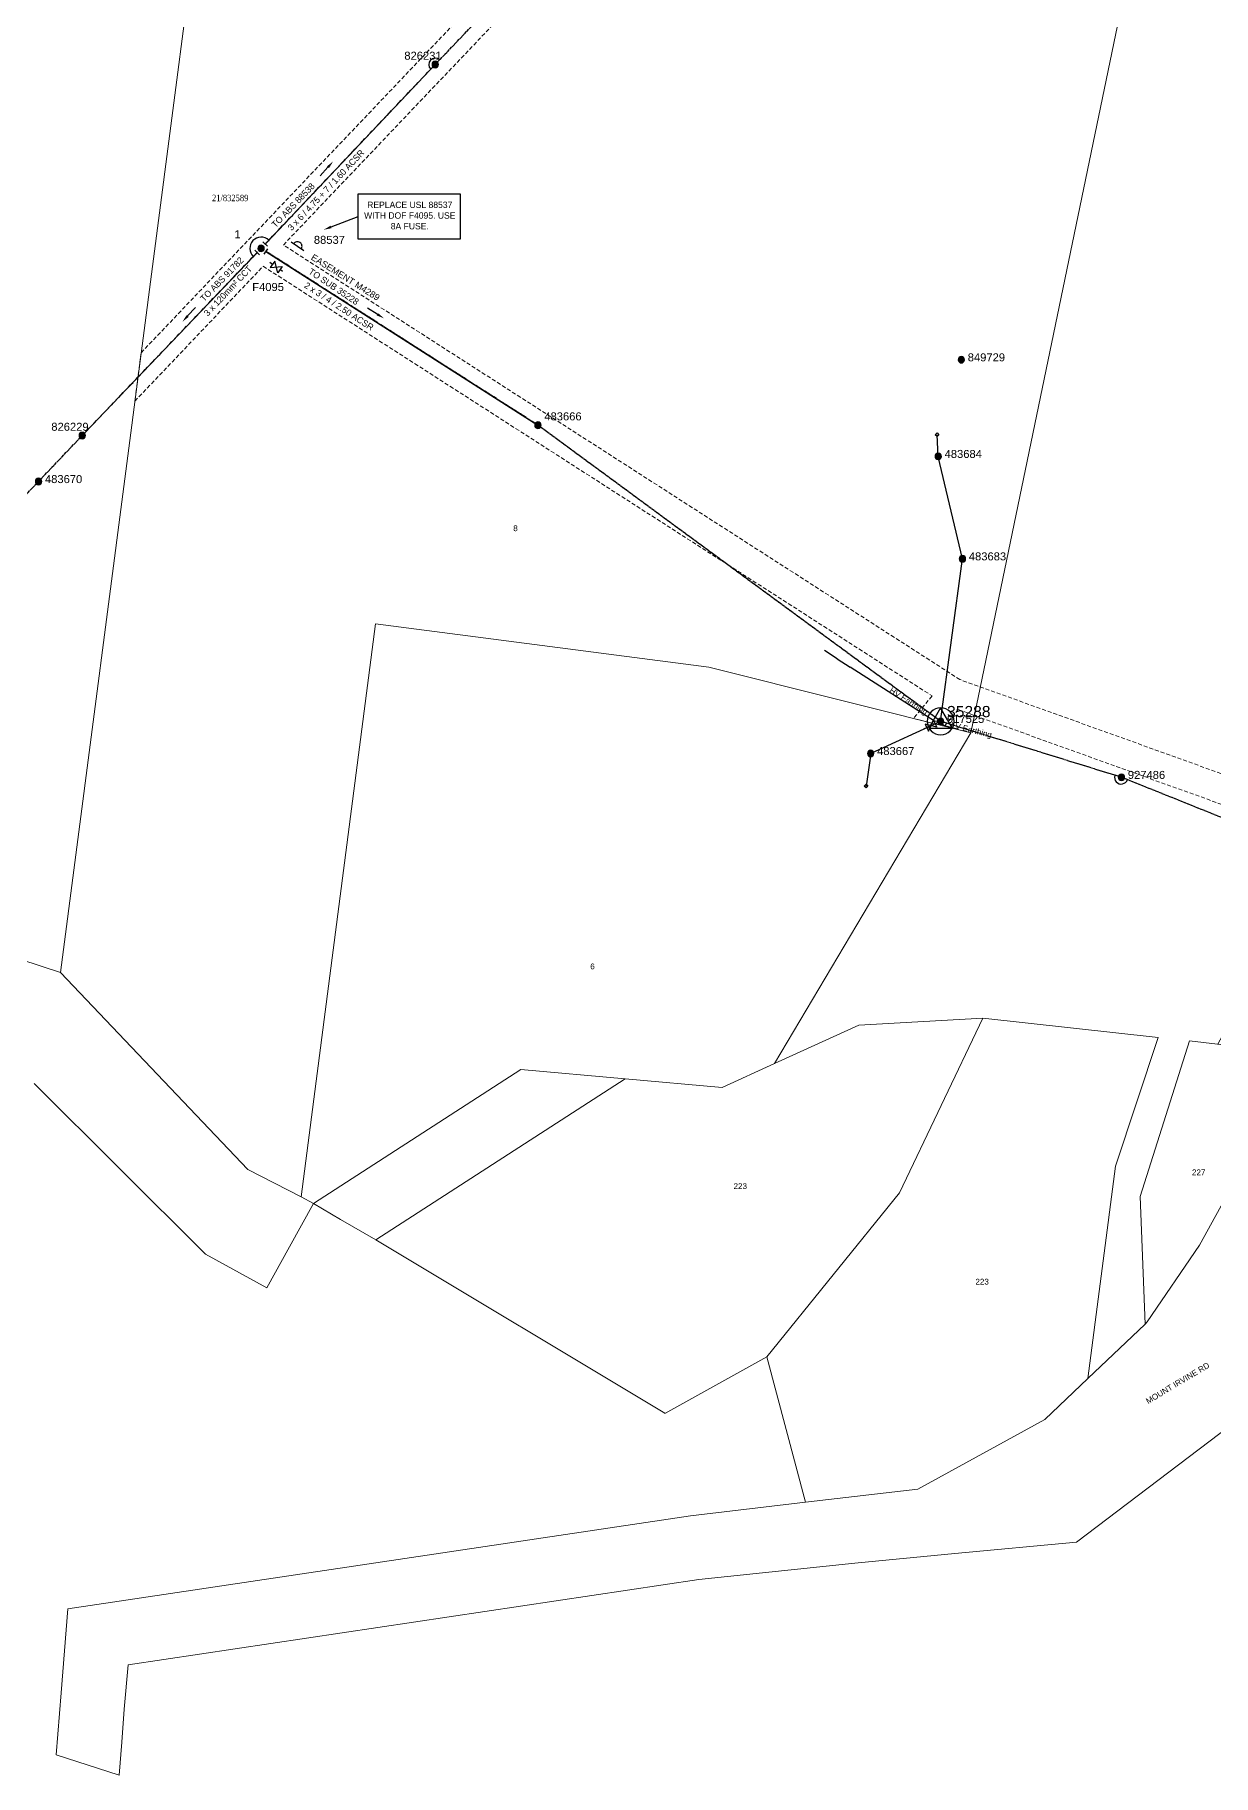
# Model space of a CAD drawing. Header units: metres. Extents: x 260602 to 264090, y 6290146 to 6293524.
# Drawn here: x 263386 to 263754, y 6291333 to 6291877 of the extents above; entities that cross this region are included whole.
import ezdxf
from ezdxf import colors
from ezdxf.entities.mleader import LeaderData, LeaderLine
from ezdxf.enums import TextEntityAlignment as Align
from ezdxf.math import Vec2, Vec3

# ---------------------------------------------------------------- set-up
doc = ezdxf.new("R2010")
doc.units = ezdxf.units.M
for name, pattern in [('Cable Exist OH', [1, 1, 0]), ('HIDDEN', [0.375, 0.25, -0.125]), ('HIDDEN2', [0.1875, 0.125, -0.0625])]:
    doc.linetypes.add(name, pattern=pattern)
doc.layers.get('0').update_dxf_attribs({"color": 6})
for name, color, linetype, lineweight in [('Cadastre Land Parcels_SP_EXT', 9, 'Continuous', 5), ('Cadastre Other Property_SP_EXT', 9, 'HIDDEN', 5), ('Cadastre Roads_SP_EXT', 9, 'Continuous', 5)]:
    doc.layers.add(name, color=color, linetype=linetype, lineweight=lineweight)
for name, color, linetype in [('Equip_LV_EXT', 7, 'Continuous'), ('Equip_SP_HV_NEW', 2, 'Continuous'), ('Mains_HV_EXT', 7, 'Continuous'), ('Mains_HV_MOD', 3, 'Continuous'), ('Mains_HV_NEW', 2, 'Continuous'), ('Mains_HV_NEW_Hardwired', 2, 'Continuous'), ('Notes', 7, 'Continuous'), ('Notes_HV_MISC', 7, 'Continuous'), ('Notes_SP_MISC', 7, 'Continuous'), ('OH_Details_SP_MISC', 7, 'Continuous'), ('Services_SP_EXT', 7, 'Continuous'), ('Sub_SP_TR_HV_LV_EXT', 7, 'Continuous'), ('SupportsOH_SP_TR_HV_LV_SL_EXT', 7, 'Continuous'), ('SupportsOH_SP_TR_HV_LV_SL_MOD', 3, 'Continuous')]:
    doc.layers.add(name, color=color, linetype=linetype)
doc.layers.get('0').freeze()
doc.styles.add('iecARIAL', font='arial.ttf', dxfattribs={"height": 2})
doc.styles.add('POLE_LABEL', font='arial.ttf')
doc.styles.get("Standard").update_dxf_attribs({"font": 'arial.ttf'})
doc.linetypes.add('Cable E UG', pattern='A,6,-0.5,["E",Standard,S=1.7,R=0,X=0.5,Y=-1],-2.9', length=9.4)

# ---------------------------------------------------------------- blocks, each defined once
blk = doc.blocks.new('SUB_POLE_EXT')
blk.add_wipeout([(0, 4.22), (0.42, 4.2), (0.83, 4.14), (1.21, 4.05), (1.62, 3.9), (1.99, 3.72), (2.35, 3.51), (2.68, 3.26), (2.99, 2.99), (3.28, 2.66), (3.52, 2.34), (3.76, 1.92), (3.9, 1.62), (4.04, 1.23), (4.18, 0.63), (4.22, 0), (4.18, -0.61), (4.06, -1.15), (3.9, -1.62), (3.58, -2.24), (3.22, -2.73), (2.97, -3.01), (2.68, -3.26), (2.36, -3.5), (2, -3.72), (1.64, -3.89), (1.25, -4.03), (0.82, -4.14), (0.42, -4.2), (0, -4.22), (-0.41, -4.2), (-0.8, -4.15), (-1.21, -4.05), (-1.62, -3.9), (-1.99, -3.73), (-2.35, -3.51), (-2.68, -3.26), (-2.96, -3.02), (-3.23, -2.72), (-3.51, -2.35), (-3.71, -2.01), (-3.91, -1.6), (-4.05, -1.21), (-4.16, -0.76), (-4.22, -0.14), (-4.21, 0.39), (-4.14, 0.83), (-4.03, 1.27), (-3.9, 1.63), (-3.71, 2.02), (-3.5, 2.37), (-3.28, 2.67), (-2.99, 2.99), (-2.68, 3.27), (-2.33, 3.52), (-1.98, 3.73), (-1.63, 3.9), (-1.2, 4.05), (-0.78, 4.15), (-0.4, 4.21)])
blk.add_line((2.16, 0.48), (2.16, 0.48, 0))
blk.add_lwpolyline([(-4.22, 0, 1), (4.22, 0, 1)], format="xyb", close=True)
blk.add_lwpolyline([(2.14, 0.52), (0, 4.22), (-3.66, -2.11), (3.66, -2.11)], close=True)
for tag, height, flags, p in [('STREET_CODE', 0.2, 9, (1.5, 0)), ('ASSET_NUM', 3.5, 8, (2, 2)), ('CONSTRUCTED_VOLTAGE', 0.2, 9, (1.5, -0.2)), ('OPERATING_VOLTAGE', 0.2, 9, (1.5, -0.6)), ('OPERATED_BY', 0.2, 9, (1.5, -0.8)), ('ORIENTATION', 0.2, 9, (1.5, -1.2)), ('OWNED_BY', 0.2, 9, (1.5, -1.4)), ('SECONDARY_VOLTAGE', 0.2, 9, (1.5, -1.6)), ('STATE', 0.2, 9, (1.5, -1.8)), ('SUBSTATION_TYPE', 0.2, 9, (1.5, -2)), ('STREETNAME', 0.2, 9, (1.5, -2.8)), ('SUBURB', 0.2, 9, (1.5, -3)), ('Z', 0.2, 1, (1.5, -3.4)), ('NO_PHASES', 0.2, 9, (1.5, -0.4)), ('MAINTAINED_BY', 0.2, 9, (1.5, -1)), ('USAGE', 0.2, 9, (1.5, -2.2)), ('LEGEND', 0.2, 9, (1.5, -2.4)), ('LOCATION', 0.2, 9, (1.5, -2.6)), ('NOTES', 0.2, 9, (1.5, -3.2))]:
    blk.add_attdef(tag, text='', height=height, dxfattribs=dict(flags=flags)).set_placement(p, align=Align.MIDDLE_LEFT)
blk = doc.blocks.new('LV_OH_LINKS_DISTFUSE_EXT')
for p, q in [((0, 0), (0.96, 0)), ((3.84, 0), (4.8, 0))]:
    blk.add_line(p, q)
blk.add_lwpolyline([(3.84, -1.2), (3.84, 1.2), (0.96, -1.2), (0.96, 1.2)], close=True)
at = {"flags": 9}
for tag, p in [('ACTUAL_STATUS', (0, 0)), ('CONSTRUCTED_VOLTAGE', (0, -0.2)), ('OPERATING_VOLTAGE', (0, -0.6)), ('ORIENTATION', (0, -0.8)), ('OWNED_BY', (0, -1)), ('STATE', (0, -1.2)), ('SWITCH_TYPE', (0, -1.4)), ('NO_PHASES', (0, -0.4)), ('USAGE', (0, -1.6)), ('NOTES', (0, -1.8))]:
    blk.add_attdef(tag, text='', height=0.2, dxfattribs=at).set_placement(p, align=Align.MIDDLE_LEFT)
at = {"flags": 1}
blk.add_attdef('Z', (0, 0), '', height=0.2, dxfattribs=at)
blk = doc.blocks.new('CCP_EXT')
blk.add_wipeout([(0, 0.57), (0.57, 0), (0, -0.57), (-0.57, 0)])
blk.add_lwpolyline([(-0.57, 0), (0, 0.57), (0.57, 0), (0, -0.57), (-0.57, 0)])
at = {"flags": 1}
blk.add_attdef('Z', (0, 0), '', height=0.2, dxfattribs=at)
at = {"flags": 9}
for tag, p in [('CCP_TYPE', (0, 0)), ('CONSTRUCTED_VOLTAGE', (0, -0.2)), ('OPERATING_VOLTAGE', (0, -0.6)), ('ORIENTATION', (0, -0.8)), ('OWNED_BY', (0, -1)), ('STATE', (0, -1.8)), ('NO_PHASES', (0, -0.4)), ('USAGE', (0, -1.2)), ('LEGEND', (0, -1.4)), ('LIFE_SUPPORT', (0, -1.6)), ('NOTES', (0, -2))]:
    blk.add_attdef(tag, text='', height=0.2, dxfattribs=at).set_placement(p, align=Align.MIDDLE_LEFT)
blk = doc.blocks.new('POLE_EXT')
blk.add_hatch(color=256).paths.add_polyline_path([(-1, 0, 1), (1, 0, 1)])
blk.add_lwpolyline([(-1, 0, 1), (1, 0, 1)], format="xyb", close=True)
for tag, height, flags, p in [('pNumber', 2.5, 8, (-17.84, 2.07)), ('OWNED_BY', 0.2, 9, (1.35, -0.4)), ('SPECIAL_USE', 0.2, 9, (1.35, -0.8)), ('STATE', 0.2, 9, (1.35, -1)), ('cLV', 0.2, 9, (1.35, -1.4)), ('hDepth', 0.2, 9, (1.35, -1.6)), ('hDia', 0.2, 9, (1.35, -1.8)), ('cHV', 0.2, 9, (1.35, -2)), ('cLinedev', 0.2, 9, (1.35, -3.4)), ('pExisting', 0.2, 9, (1.35, -3.8)), ('pFooting', 0.2, 9, (1.35, -4.4)), ('pNew', 0.2, 9, (1.35, -4.6)), ('pRelocate', 0.2, 9, (1.35, -5)), ('pRemove', 0.2, 9, (1.35, -5.2)), ('pReplace', 0.2, 9, (1.35, -5.4)), ('PARENT', 0.2, 9, (1.35, -0.6)), ('USAGE', 0.2, 9, (1.35, -1.2)), ('LBRACKET', 0.2, 9, (1.35, -2.2)), ('LExisting', 0.2, 9, (1.35, -2.4)), ('LANTNUMBER', 0.2, 9, (1.35, -2.6)), ('LOther', 0.2, 9, (1.35, -2.8)), ('LRemove', 0.2, 9, (1.35, -3)), ('LEGEND', 0.2, 9, (1.35, -3.2)), ('LOCATION', 0.2, 9, (1.35, -3.6)), ('PFNUMBER', 0.2, 9, (1.35, -4)), ('NEWPFNUMBER', 0.2, 9, (1.35, -4.2)), ('pStay', 0.2, 9, (1.35, -5.6)), ('pType', 0.2, 9, (1.35, -5.8)), ('cspan', 0.2, 9, (1.35, -6)), ('STREETNAME', 0.2, 9, (1.35, -6.2)), ('SUBURB', 0.2, 9, (1.35, -6.4)), ('OPERATED_BY', 0.2, 9, (1.36, -7.01)), ('NOTES', 0.2, 9, (1.35, -6.6)), ('MAINTAINED_BY', 0.2, 9, (1.36, -6.81))]:
    blk.add_attdef(tag, text='', height=height, dxfattribs=dict(flags=flags)).set_placement(p, align=Align.MIDDLE_LEFT)
at = {"style": 'POLE_LABEL'}
for tag, height, flags, p in [('STRUCTURE_PLANT_NUMBER', 0.2, 9, (1.35, 0.03)), ('ASSET_NUM', 2.5, 8, (2, 2)), ('STREET_CODE', 0.2, 9, (1.35, -0.2))]:
    blk.add_attdef(tag, text='', height=height, dxfattribs=dict(at, flags=flags)).set_placement(p, align=Align.MIDDLE_LEFT)
at = {"flags": 1}
blk.add_attdef('Z', (1.35, -7.33), '', height=0.2, dxfattribs=at)
blk = doc.blocks.new('*U125')
blk.add_line((11.26, -7.2), (9.11, -2.91))
blk.add_lwpolyline([(10.83, -6.34, 0.414214), (11.47, -4.41, 0.414214), (9.54, -3.77)], format="xyb")
for tag, height, flags, p in [('STREET_CODE', 0.2, 9, (1.5, 0)), ('ASSET_NUM', 2.5, 8, (2, 2)), ('ACTUAL_STATUS', 0.2, 9, (1.5, -0.2)), ('CONSTRUCTED_VOLTAGE', 0.2, 9, (1.5, -0.4)), ('OPERATING_VOLTAGE', 0.2, 9, (1.5, -0.8)), ('ORIENTATION', 0.2, 9, (1.5, -1)), ('OWNED_BY', 0.2, 9, (1.5, -1.2)), ('OPERATED_BY', 0.2, 9, (1.5, -1.4)), ('STATE', 0.2, 9, (1.5, -1.8)), ('SWITCH_TYPE', 0.2, 9, (1.5, -2)), ('STREETNAME', 0.2, 9, (1.5, -2.8)), ('SUBURB', 0.2, 9, (1.5, -3)), ('Z', 0.2, 1, (1.5, -3.6)), ('NO_PHASES', 0.2, 9, (1.5, -0.6)), ('MAINTAINED_BY', 0.2, 9, (1.5, -1.6)), ('USAGE', 0.2, 9, (1.5, -2.2)), ('LEGEND', 0.2, 9, (1.5, -2.4)), ('LOCATION', 0.2, 9, (1.5, -2.6)), ('NOTES', 0.2, 9, (1.5, -3.2)), ('LABEL_ALIGNMENT', 0.2, 9, (1.5, -3.4))]:
    blk.add_attdef(tag, text='', height=height, dxfattribs=dict(flags=flags)).set_placement(p, align=Align.MIDDLE_LEFT)
blk = doc.blocks.new('*U127')
for p, q in [((9.79, 1.07), (8.88, 0.77)), ((6.15, -0.14), (5.24, -0.44))]:
    blk.add_line(p, q)
blk.add_lwpolyline([(5.77, 1), (6.53, -1.28), (8.51, 1.91), (9.26, -0.37)], close=True)
for tag, height, flags, p in [('STREET_CODE', 0.2, 9, (1.5, 0)), ('ASSET_NUM', 3.5, 8, (2, 2)), ('ACTUAL_STATUS', 0.2, 9, (1.5, -0.2)), ('CONSTRUCTED_VOLTAGE', 0.2, 9, (1.5, -0.4)), ('OPERATING_VOLTAGE', 0.2, 9, (1.5, -0.8)), ('ORIENTATION', 0.2, 9, (1.5, -1)), ('OWNED_BY', 0.2, 9, (1.5, -1.2)), ('OPERATED_BY', 0.2, 9, (1.5, -1.4)), ('STATE', 0.2, 9, (1.5, -1.8)), ('SWITCH_TYPE', 0.2, 9, (1.5, -2)), ('SUBURB', 0.2, 9, (1.5, -2.6)), ('STREETNAME', 0.2, 9, (1.5, -2.8)), ('Z', 0.2, 1, (1.5, -3.6)), ('NO_PHASES', 0.2, 9, (1.5, -0.6)), ('MAINTAINED_BY', 0.2, 9, (1.5, -1.6)), ('USAGE', 0.2, 9, (1.5, -2.2)), ('LEGEND', 0.2, 9, (1.5, -2.4)), ('LOCATION', 0.2, 9, (1.5, -3)), ('NOTES', 0.2, 9, (1.5, -3.2)), ('LABEL_ALIGNMENT', 0.2, 9, (1.5, -3.4))]:
    blk.add_attdef(tag, text='', height=height, dxfattribs=dict(flags=flags)).set_placement(p, align=Align.MIDDLE_LEFT)
blk = doc.blocks.new('End Shackle_NEW')
blk.add_wipeout([(-0.25, 0), (-0.25, 1.81), (0.25, 1.82), (0.25, 0)])
blk.add_line((1, 1.81), (-1, 1.81))
at = {"flags": 1}
blk.add_attdef('Z', (0, 0), '', height=0.2, dxfattribs=at)
at = {"flags": 9}
for tag, p in [('CONNECTOR_TYPE', (0, 0)), ('CONSTRUCTED_VOLTAGE', (0, -0.2)), ('OPERATING_VOLTAGE', (0, -0.6)), ('ORIENTATION', (0, -0.8)), ('OWNED_BY', (0, -1)), ('STATE', (0, -1.2)), ('OPERATED_BY', (0, -2.01)), ('NO_PHASES', (0, -0.4)), ('USAGE', (0, -1.4)), ('NOTES', (0, -1.6)), ('MAINTAINED_BY', (0, -1.81))]:
    blk.add_attdef(tag, text='', height=0.2, dxfattribs=at).set_placement(p, align=Align.MIDDLE_LEFT)
blk = doc.blocks.new('BOND POINT')
blk.add_hatch(color=256).paths.add_polyline_path([(-1, 0, 1), (1, 0, 1)])
blk.add_lwpolyline([(-1, 0, 1), (1, 0, 1)], format="xyb", close=True)

msp = doc.modelspace()

# ---------------------------------------------------------------- linework, layer by layer
at = {"layer": 'Cadastre Land Parcels_SP_EXT', "linetype": 'Continuous'}
for points in [[(263615, 6291463.76), (263656.43, 6291514.94), (263682.52, 6291569.52), (263643.8, 6291567.35), (263617.4, 6291555.38), (263601.04, 6291547.88), (263570.75, 6291550.57), (263492.85, 6291500.27), (263583.17, 6291446.11), (263583.17, 6291446), (263615, 6291463.76)], [(263715.31, 6291457.01), (263723.92, 6291523.26), (263737.25, 6291563.54), (263682.52, 6291569.52), (263656.43, 6291514.94), (263615, 6291463.76), (263627.09, 6291418.34), (263662.23, 6291422.42), (263701.87, 6291444.14), (263715.31, 6291457.01)], [(263755.81, 6291561.44), (263747.04, 6291562.45), (263731.68, 6291513.79), (263733.21, 6291473.99), (263733.85, 6291474.67), (263750.19, 6291498.6), (263783.12, 6291558.45), (263755.81, 6291561.44)]]:
    msp.add_lwpolyline(points, close=True, dxfattribs=at)
at = {"layer": 'Cadastre Roads_SP_EXT', "linetype": 'Continuous'}
for points in [[(263386.11, 6291549.15), (263439.58, 6291495.86), (263458.81, 6291485.35), (263465.87, 6291498.14), (263473.32, 6291511.67), (263469.46, 6291513.68), (263452.88, 6291522.27), (263394.28, 6291583.86), (263254.7, 6291629.49)], [(263783.12, 6291558.45), (263750.19, 6291498.6), (263733.85, 6291474.67), (263733.21, 6291473.99), (263715.31, 6291457.01), (263701.87, 6291444.14), (263662.23, 6291422.42), (263627.09, 6291418.34), (263591.11, 6291414.12), (263396.65, 6291385.05), (263394.51, 6291358.82), (263392.93, 6291339.45), (263412.62, 6291333.06), (263413.43, 6291343.34), (263413.43, 6291343.34), (263414.25, 6291353.63), (263415.4, 6291367.53), (263593.74, 6291394.21), (263642.5, 6291399.29), (263673.79, 6291402.26), (263711.73, 6291405.88), (263865.08, 6291522.1)]]:
    msp.add_lwpolyline(points, dxfattribs=at)
msp.add_lwpolyline([(263570.75, 6291550.57), (263538.13, 6291553.55), (263473.32, 6291511.67), (263481.84, 6291506.7), (263492.85, 6291500.27), (263570.75, 6291550.57)], close=True, dxfattribs=at)
at = {"layer": 'Mains_HV_EXT', "linetype": 'Cable Exist OH'}
for points in [[(263511.39, 6291867.45), (263614.36, 6291975.63)], [(263824.22, 6291605.25), (263725.8, 6291644.79)]]:
    msp.add_lwpolyline(points, dxfattribs=at)
at = {"layer": 'Mains_HV_EXT', "linetype": 'Continuous'}
for points in [[(263512.76, 6291868.88, 0.999978), (263509.99, 6291865.98)], [(263723.77, 6291645.39, 1.00505), (263727.69, 6291644.11)]]:
    msp.add_lwpolyline(points, format="xyb", dxfattribs=at)
at = {"layer": 'Mains_HV_EXT', "linetype": 'Cable E UG'}
for points in [[(263637, 6291681.82), (263633.07, 6291684.38)], [(263637, 6291681.82), (263641.03, 6291679.21)]]:
    msp.add_lwpolyline(points, dxfattribs=at)
at = {"layer": 'Mains_HV_MOD', "color": 7, "linetype": 'Cable Exist OH'}
for points in [[(263456.98, 6291810.03), (263511.39, 6291867.45)], [(263280.72, 6291624.84), (263328.71, 6291675.48), (263401.09, 6291751.54), (263456.98, 6291810.03)], [(263456.98, 6291810.03), (263456.98, 6291810.03)], [(263456.98, 6291810.03), (263456.98, 6291810.03)]]:
    msp.add_lwpolyline(points, dxfattribs=at)
at = {"layer": 'Mains_HV_NEW_Hardwired', "color": 7, "linetype": 'Continuous'}
msp.add_arc((263456.98, 6291810.03), 3.51, 46.5364, 226.3045, dxfattribs=at).dxf.unprotected_set("ltscale", 0)
at = {"layer": 'Notes_SP_MISC'}
msp.add_lwpolyline([(263487.28, 6291827.06), (263519.16, 6291827.06), (263519.16, 6291812.9), (263487.28, 6291812.9)], close=True, dxfattribs=at)
at = {"layer": 'OH_Details_SP_MISC', "color": 7, "linetype": 'Continuous', "flags": 128}
for points in [[(263401.09, 6291751.54), (263456.98, 6291810.03), (263511.39, 6291867.45)], [(263456.98, 6291810.03), (263543.48, 6291754.78)]]:
    msp.add_lwpolyline(points, dxfattribs=at)

# ---------------------------------------------------------------- block references
at = {"layer": 'Equip_SP_HV_NEW'}
ref = msp.add_blockref('*U127', (263456.98, 6291810.03), dxfattribs=dict(at, rotation=306.7646518975492))
ref.add_attrib('ASSET_NUM', 'F4095', dxfattribs={"layer": '0', "height": 2.5}).set_placement((263454.22, 6291797.96), align=Align.MIDDLE_LEFT)
at = {"layer": 'Mains_HV_NEW_Hardwired', "color": 7, "linetype": 'Continuous', "xscale": 0.15, "yscale": 0.15, "zscale": 0.15}
for p in [(263459.39, 6291812.58), (263454.55, 6291807.49)]:
    msp.add_blockref('BOND POINT', p, dxfattribs=at).dxf.unprotected_set("ltscale", 0)
at = {"layer": 'Notes_SP_MISC'}
ref = msp.add_blockref('*U125', (263456.98, 6291810.03), dxfattribs=dict(at, rotation=29.47252411454646))
ref.add_attrib('ASSET_NUM', '88537', dxfattribs={"layer": '0', "height": 2.5}).set_placement((263473.47, 6291812.68), align=Align.MIDDLE_LEFT)
at = {"layer": 'Sub_SP_TR_HV_LV_EXT'}
ref = msp.add_blockref('SUB_POLE_EXT', (263669.3, 6291662.27), dxfattribs=at)
ref.add_attrib('ASSET_NUM', '35288', dxfattribs={"layer": '0', "height": 3.5}).set_placement((263671.3, 6291662.52), align=Align.BOTTOM_LEFT)
at = {"layer": 'SupportsOH_SP_TR_HV_LV_SL_EXT'}
ref = msp.add_blockref('POLE_EXT', (263511.39, 6291867.45), dxfattribs=at)
ref.add_attrib('ASSET_NUM', '826231', dxfattribs={"layer": '0', "height": 2.5, "style": 'POLE_LABEL'}).set_placement((263513.39, 6291868.2), align=Align.BOTTOM_RIGHT)
ref = msp.add_blockref('POLE_EXT', (263675.78, 6291775.23), dxfattribs=at)
ref.add_attrib('ASSET_NUM', '849729', dxfattribs={"layer": '0', "height": 2.5, "style": 'POLE_LABEL'}).set_placement((263677.78, 6291775.98), align=Align.MIDDLE_LEFT)
ref = msp.add_blockref('POLE_EXT', (263401.09, 6291751.54), dxfattribs=at)
ref.add_attrib('ASSET_NUM', '826229', dxfattribs={"layer": '0', "height": 2.5, "style": 'POLE_LABEL'}).set_placement((263403.09, 6291752.29), align=Align.BOTTOM_RIGHT)
ref = msp.add_blockref('POLE_EXT', (263543.48, 6291754.78), dxfattribs=at)
ref.add_attrib('ASSET_NUM', '483666', dxfattribs={"layer": '0', "height": 2.5, "rotation": 0.0535, "style": 'POLE_LABEL'}).set_placement((263545.48, 6291755.53), align=Align.BOTTOM_LEFT)
ref = msp.add_blockref('POLE_EXT', (263668.55, 6291745.05), dxfattribs=at)
ref.add_attrib('ASSET_NUM', '483684', dxfattribs={"layer": '0', "height": 2.5, "style": 'POLE_LABEL'}).set_placement((263670.55, 6291745.8), align=Align.MIDDLE_LEFT)
ref = msp.add_blockref('POLE_EXT', (263387.45, 6291737.2), dxfattribs=at)
ref.add_attrib('ASSET_NUM', '483670', dxfattribs={"layer": '0', "height": 2.5, "rotation": 359.971, "style": 'POLE_LABEL'}).set_placement((263389.45, 6291737.95), align=Align.MIDDLE_LEFT)
ref = msp.add_blockref('POLE_EXT', (263676.12, 6291713.05), dxfattribs=at)
ref.add_attrib('ASSET_NUM', '483683', dxfattribs={"layer": '0', "height": 2.5, "style": 'POLE_LABEL'}).set_placement((263678.12, 6291713.8), align=Align.MIDDLE_LEFT)
ref = msp.add_blockref('POLE_EXT', (263647.45, 6291652.24), dxfattribs=at)
ref.add_attrib('ASSET_NUM', '483667', dxfattribs={"layer": '0', "height": 2.5, "style": 'POLE_LABEL'}).set_placement((263649.45, 6291652.99), align=Align.MIDDLE_LEFT)
ref = msp.add_blockref('POLE_EXT', (263725.8, 6291644.79), dxfattribs=at)
ref.add_attrib('ASSET_NUM', '927486', dxfattribs={"layer": '0', "height": 2.5, "rotation": 359.9466, "style": 'POLE_LABEL'}).set_placement((263727.8, 6291645.54), align=Align.MIDDLE_LEFT)

# ---------------------------------------------------------------- texts
at = {"layer": 'Cadastre Land Parcels_SP_EXT'}
for s, p in [('8', (263535.77, 6291721.68)), ('6', (263559.84, 6291584.81)), ('227', (263747.84, 6291520.48)), ('223', (263604.61, 6291516.18)), ('223', (263680.18, 6291486.33))]:
    msp.add_text(s, height=1.8, dxfattribs=at).set_placement(p)
at = {"layer": 'Cadastre Roads_SP_EXT'}
msp.add_text('MOUNT IRVINE RD', height=1.8, rotation=30.9638, dxfattribs=at).set_placement((263734.13, 6291448.96))
at = {"layer": 'Notes', "char_height": 2, "attachment_point": 5, "style": 'iecARIAL'}
for s, width, insert, rotation in [('{\\fStylus BT|b0|i0|c0|p34;TO ABS 88538}', 32.8639, (263467.01, 6291823.47), 46.1116), ('{\\fStylus BT|b0|i0|c0|p34;TO ABS 91782}', 27.8662, (263444.74, 6291800.35), 45.9788), ('{\\fStylus BT|b0|i0|c0|p34;TO SUB 35228}', 32.8639, (263479.68, 6291798.06), 326.2225)]:
    msp.add_mtext_dynamic_manual_height_columns(s, width=width, gutter_width=10, heights=[0], dxfattribs=dict(at, insert=insert, rotation=rotation))
at = {"layer": 'Notes_HV_MISC', "char_height": 2, "attachment_point": 5, "style": 'iecARIAL'}
for s, width, insert, rotation in [('{\\fStylus BT|b0|i0|c0|p34;3 x 6 / 4.75 + 7 / 1.60 ACSR}', 42.0507, (263477.27, 6291828.22), 46.7897), ('{\\fStylus BT|b0|i0|c0|p34;3 x 120mm² CCT}', 29.2186, (263446.62, 6291796.74), 46.6568), ('{\\fStylus BT|b0|i0|c0|p34;2 x 3 / 4 / 2.50 ACSR}', 42.0507, (263481.32, 6291791.91), 326.9006)]:
    msp.add_mtext_dynamic_manual_height_columns(s, width=width, gutter_width=10, heights=[0], dxfattribs=dict(at, insert=insert, rotation=rotation))
at = {"layer": 'Notes_SP_MISC', "color": 7, "linetype": 'Continuous', "insert": (263447.33, 6291825.75), "char_height": 2, "attachment_point": 5}
msp.add_mtext_dynamic_manual_height_columns('{\\fGaramond|b0|i0|c0|p18;21/832589}', width=30.1034, gutter_width=4, heights=[0], dxfattribs=at)
at = {"layer": 'Notes_SP_MISC', "color": 7, "linetype": 'Continuous', "insert": (263503.44, 6291820.27), "char_height": 2, "attachment_point": 5, "style": 'iecARIAL'}
msp.add_mtext_dynamic_manual_height_columns('{\\fStylus BT|b0|i0|c0|p34;REPLACE USL 88537 WITH DOF F4095. USE 8A FUSE.}', width=30.357, gutter_width=10, heights=[0], dxfattribs=at)
at = {"layer": 'Notes_SP_MISC', "insert": (263483.35, 6291800.95), "char_height": 2, "attachment_point": 5, "rotation": 327.8412}
msp.add_mtext_dynamic_manual_height_columns('{\\C9;EASEMENT M4289}', width=37.324, gutter_width=4, heights=[0], dxfattribs=at)

# ---------------------------------------------------------------- leaders
at = {"layer": 'Notes'}
ml = msp.add_multileader_mtext('Standard', dxfattribs=at)
ml.set_content('', color=256)
ml.set_leader_properties()
ml.build(insert=Vec2(0, 0))
ml.multileader.update_dxf_attribs({"has_dogleg": 0, "dogleg_length": 0, "arrow_head_size": 2.5})
ctx = ml.context
ctx.base_point, ctx.arrow_head_size, ctx.plane_origin, ctx.plane_x_axis, ctx.plane_y_axis = Vec3(263478.63, 6291830.18), 2.5, Vec3(263480.9, 6291844.64), Vec3(-0.787035, 0.616909), Vec3(-0.616909, -0.787035)
notes = []
notes.append((ctx, [(1, (1, 1, 0), (263475.48, 6291832.65), (-0.123873, -0.992298), 0, [(0, [(263479.53, 6291837.22)], 0, [])])]))
ctx.mtext.insert, ctx.mtext.text_direction, ctx.mtext.rotation, ctx.mtext.flow_direction = Vec3(263472.68, 6291832.31), Vec3(-0.787035, 0.616909), 2.476784, 5
ml = msp.add_multileader_mtext('Standard', dxfattribs=at)
ml.set_content('', color=256)
ml.set_leader_properties()
ml.build(insert=Vec2(0, 0))
ml.multileader.update_dxf_attribs({"has_dogleg": 0, "dogleg_length": 0, "arrow_head_size": 2.5})
ctx = ml.context
ctx.base_point, ctx.arrow_head_size, ctx.plane_origin, ctx.plane_x_axis, ctx.plane_y_axis = Vec3(263488.33, 6291787.8), 2.5, Vec3(263502.96, 6291788.1), Vec3(0.469161, 0.883113), Vec3(-0.883113, 0.469161)
notes.append((ctx, [(1, (1, 1, 0), (263490.2, 6291791.33), (-0.123873, -0.992298), 0, [(0, [(263495.42, 6291788.15)], 0, [])])]))
ctx.mtext.insert, ctx.mtext.text_direction, ctx.mtext.rotation, ctx.mtext.flow_direction = Vec3(263489.38, 6291794.04), Vec3(0.469161, 0.883113), 1.082456, 5
ml = msp.add_multileader_mtext('Standard', dxfattribs=at)
ml.set_content('', color=256)
ml.set_leader_properties()
ml.build(insert=Vec2(0, 0))
ml.multileader.update_dxf_attribs({"has_dogleg": 0, "dogleg_length": 0, "arrow_head_size": 2.5})
ctx = ml.context
ctx.base_point, ctx.arrow_head_size, ctx.plane_origin, ctx.plane_x_axis, ctx.plane_y_axis = Vec3(263436.45, 6291791.57), 2.5, Vec3(263430.93, 6291779.64), Vec3(0.781248, -0.62422), Vec3(0.62422, 0.781248)
notes.append((ctx, [(1, (1, 1, 0), (263436.45, 6291791.57), (-0.123873, -0.992298), 0, [(0, [(263432.36, 6291787.04)], 0, [])])]))
ctx.mtext.insert, ctx.mtext.text_direction, ctx.mtext.rotation, ctx.mtext.flow_direction = Vec3(263439.27, 6291791.89), Vec3(0.781248, -0.62422), 5.609052, 5
at = {"layer": 'Notes_SP_MISC'}
ml = msp.add_multileader_mtext('Standard', dxfattribs=at)
ml.set_content('', color=256)
ml.set_leader_properties()
ml.build(insert=Vec2(0, 0))
ml.multileader.update_dxf_attribs({"has_dogleg": 0, "dogleg_length": 0, "arrow_head_size": 2.5})
ctx = ml.context
ctx.base_point, ctx.arrow_head_size, ctx.plane_origin, ctx.plane_x_axis, ctx.plane_y_axis = Vec3(263487.28, 6291819.98), 2.5, Vec3(263545.41, 6291824.31), Vec3(0.545587, -0.838054), Vec3(0.838054, 0.545587)
notes.append((ctx, [(1, (1, 1, 0), (263487.28, 6291819.98), (0.545587, -0.838054), 0, [(0, [(263476.5, 6291815.81)], 0, [])])]))
ctx.mtext.insert, ctx.mtext.text_direction, ctx.mtext.rotation, ctx.mtext.flow_direction = Vec3(263490.05, 6291819.4), Vec3(0.545587, -0.838054), 5.289478, 5
for ctx, leaders in notes:
    for number, flags, end, landing, length, lines in leaders:
        leader = LeaderData()
        leader.index, (leader.has_last_leader_line, leader.has_dogleg_vector, leader.attachment_direction) = number, flags
        leader.last_leader_point, leader.dogleg_vector, leader.dogleg_length = Vec3(end), Vec3(landing), length
        for number, points, colour, breaks in lines:
            line = LeaderLine()
            line.index, line.vertices, line.color, line.breaks = number, Vec3.list(points), colors.encode_raw_color(colour), breaks
            leader.lines.append(line)
        ctx.leaders.append(leader)

# ---------------------------------------------------------------- next in the draw order: linework, layer by layer
at = {"layer": 'Cadastre Land Parcels_SP_EXT', "linetype": 'Continuous'}
for points in [[(263678.75, 6291658.65), (263734.52, 6291927.97), (263558.32, 6291950.91), (263444.04, 6291965.86), (263394.28, 6291583.86), (263452.88, 6291522.27), (263469.46, 6291513.68), (263492.78, 6291692.71), (263596.89, 6291679.18), (263678.75, 6291658.65)], [(263678.75, 6291658.65), (263596.89, 6291679.18), (263492.78, 6291692.71), (263469.46, 6291513.68), (263473.32, 6291511.67), (263538.13, 6291553.55), (263570.75, 6291550.57), (263601.04, 6291547.88), (263617.4, 6291555.38), (263678.75, 6291658.65)]]:
    msp.add_lwpolyline(points, close=True, dxfattribs=at)
msp.add_lwpolyline([(263734.52, 6291927.97), (263678.75, 6291658.65), (263617.4, 6291555.38), (263643.8, 6291567.35), (263682.52, 6291569.52), (263737.25, 6291563.54), (263723.92, 6291523.26), (263715.31, 6291457.01), (263733.21, 6291473.99), (263731.68, 6291513.79), (263747.04, 6291562.45), (263755.81, 6291561.44), (263755.9, 6291561.44), (263781.6, 6291609.35), (263798.91, 6291608.66), (263856.8, 6291606.42), (263927.54, 6291603.72), (263940.93, 6291660.64), (263965.54, 6291722.84), (264017.64, 6291778.6), (264055.14, 6291804.27), (264070.47, 6291827.29), (264086.44, 6291851.43), (264087.83, 6291881.98)], dxfattribs=at)
at = {"layer": 'Mains_HV_EXT', "linetype": 'Cable E UG'}
for points in [[(263669.3, 6291662.27), (263667.41, 6291662.32), (263641.03, 6291679.21)], [(263669.3, 6291662.27), (263670.06, 6291661.03)], [(263670.06, 6291661.03), (263672.34, 6291660.42)], [(263672.34, 6291660.42), (263674.78, 6291659.79)]]:
    msp.add_lwpolyline(points, dxfattribs=at)
at = {"layer": 'Mains_HV_EXT', "linetype": 'Cable Exist OH'}
msp.add_lwpolyline([(263725.8, 6291644.79), (263669.3, 6291662.27)], dxfattribs=at)

# ---------------------------------------------------------------- next in the draw order: block references
at = {"layer": 'Equip_LV_EXT', "rotation": 204.6560035807325}
msp.add_blockref('LV_OH_LINKS_DISTFUSE_EXT', (263668.46, 6291661.89), dxfattribs=at)
at = {"layer": 'SupportsOH_SP_TR_HV_LV_SL_EXT'}
ref = msp.add_blockref('POLE_EXT', (263669.3, 6291662.27), dxfattribs=at)
ref.add_attrib('ASSET_NUM', '917525', dxfattribs={"layer": '0', "height": 2.5, "rotation": 0.0099, "style": 'POLE_LABEL'}).set_placement((263671.3, 6291663.02), align=Align.MIDDLE_LEFT)

# ---------------------------------------------------------------- next in the draw order: texts
at = {"layer": 'Mains_HV_EXT'}
for s, rotation, p in [('HV Earthing', 327.3808, (263653.11, 6291671.48)), ('LV Earthing', 345.3844, (263672.34, 6291660.42))]:
    msp.add_text(s, height=1.8, rotation=rotation, dxfattribs=at).set_placement(p)

# ---------------------------------------------------------------- next in the draw order: block references
at = {"layer": 'Services_SP_EXT'}
for p in [(263668.18, 6291751.78), (263646, 6291642.05)]:
    msp.add_blockref('CCP_EXT', p, dxfattribs=at)

# ---------------------------------------------------------------- next in the draw order: linework, layer by layer
at = {"layer": 'Cadastre Other Property_SP_EXT', "linetype": 'HIDDEN2', "ltscale": 10}
msp.add_lwpolyline([(263592.77, 6291946.43), (263581.91, 6291948.08), (263419.49, 6291777.41), (263417.52, 6291762.28), (263457.63, 6291804.43), (263666.64, 6291670.21), (263660.81, 6291663.16), (263670.49, 6291660.73), (263674.8, 6291665.94), (263838.22, 6291607.15), (263868.01, 6291606), (263675.35, 6291675.31), (263463.95, 6291811.07), (263592.77, 6291946.43)], close=True, dxfattribs=at)
at = {"layer": 'Mains_HV_MOD', "color": 7, "linetype": 'Cable Exist OH'}
msp.add_lwpolyline([(263669.3, 6291662.27), (263543.48, 6291754.78), (263456.98, 6291810.03)], dxfattribs=at)
at = {"layer": 'Services_SP_EXT'}
for points in [[(263669.3, 6291662.18), (263676.12, 6291713.05), (263668.55, 6291745.05), (263668.18, 6291751.78)], [(263669.3, 6291662.27), (263647.45, 6291652.24), (263646, 6291642.05)]]:
    msp.add_lwpolyline(points, dxfattribs=at)

# ---------------------------------------------------------------- next in the draw order: block references
at = {"layer": 'Mains_HV_NEW', "color": 7, "linetype": 'Continuous', "rotation": 237.4351976497773}
msp.add_blockref('End Shackle_NEW', (263456.98, 6291810.03), dxfattribs=at).dxf.unprotected_set("ltscale", 0)

# ---------------------------------------------------------------- next in the draw order: block references
at = {"layer": 'Mains_HV_NEW', "color": 7, "linetype": 'Continuous', "rotation": 316.5373349553525}
msp.add_blockref('End Shackle_NEW', (263456.98, 6291810.03), dxfattribs=at).dxf.unprotected_set("ltscale", 0)

# ---------------------------------------------------------------- next in the draw order: block references
at = {"layer": 'Mains_HV_NEW', "color": 7, "linetype": 'Continuous', "rotation": 136.304517626748}
msp.add_blockref('End Shackle_NEW', (263456.98, 6291810.03), dxfattribs=at).dxf.unprotected_set("ltscale", 0)

# ---------------------------------------------------------------- next in the draw order: block references
at = {"layer": 'SupportsOH_SP_TR_HV_LV_SL_MOD'}
ref = msp.add_blockref('POLE_EXT', (263456.98, 6291810.03), dxfattribs=at)
ref.add_attrib('PNUMBER', '1', (263448.65, 6291813.18), dxfattribs={"height": 2.5})

doc.saveas('drawing.dxf')
